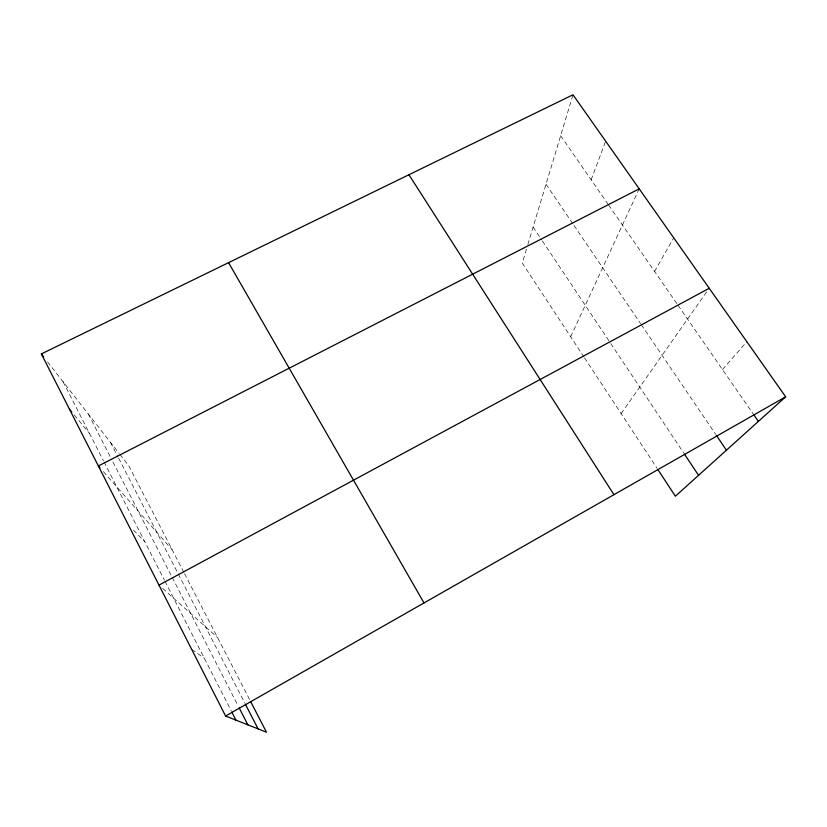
<?xml version="1.0" encoding="UTF-8"?>
<svg xmlns="http://www.w3.org/2000/svg" width="827" height="827" viewBox="0 0 827 827"><rect width="100%" height="100%" fill="white"/><g stroke="black" fill="none" stroke-linecap="round" stroke-linejoin="round"><path stroke-width="0.62" stroke-dasharray="4.13 3.1" d="M526.458 249.134L522.261 263.038L583.841 356.819M527.853 244.492L572.987 94.774M591.15 179.79L605.653 141.169M570.671 336.754L639.219 188.845M654.581 271.432L673.726 237.856M621.118 413.583L708.501 289.295M722.478 369.524L746.864 341.737M191.74 649.484L204.331 658.261M162.661 588.411L217.532 637.493M133.457 530.035L144.818 541.768M103.385 471.669L172.15 549.707M74.254 414.958L89.523 433.524M47.542 361.844L119.14 453.444M119.925 454.457L128.754 465.756L183.956 572.553M560.644 135.711L607.897 203.98M608.62 205.034L677.303 304.264M678.037 305.318L753.242 413.986M546.016 184.225L573.287 224.427M574.01 225.482L640.605 323.667M641.318 324.722L715.562 434.175M533.115 227.043L541.706 239.944M542.429 241.019L610.078 342.523M610.781 343.587L683.691 452.989M584.544 357.874L657.093 468.361M184.545 573.69L249.981 700.273M110.425 442.311L118.065 457.124M118.654 458.261L244.761 703.012M88.365 414.079L111.8 459.729M112.968 462.004L171.634 576.326M172.212 577.453L238.011 705.648M63.028 381.65L103.437 460.763M104.026 461.9L164.449 580.192M165.028 581.319L231.26 710.951"/><path stroke-width="1.24" d="M250.571 701.41L266.49 732.226L225.595 716.017L41.35 353.915L572.987 94.774L785.65 396.815L675.38 496.21L657.796 469.436M225.595 716.017L785.65 396.815M158.991 585.123L709.225 288.272M639.219 188.845L98.372 465.973L100.036 467.875M69.427 409.096L71.835 412.032M41.35 353.915L43.676 356.892M753.976 415.04L758.38 421.398M716.296 435.25L726.426 450.188M684.394 454.054L698.567 475.308M408.931 174.745L613.934 494.68M228.572 262.655L424.003 602.935M245.34 704.128L258.096 728.897M239.168 707.902L247.862 724.834M231.839 712.099L235.933 720.11"/></g></svg>
